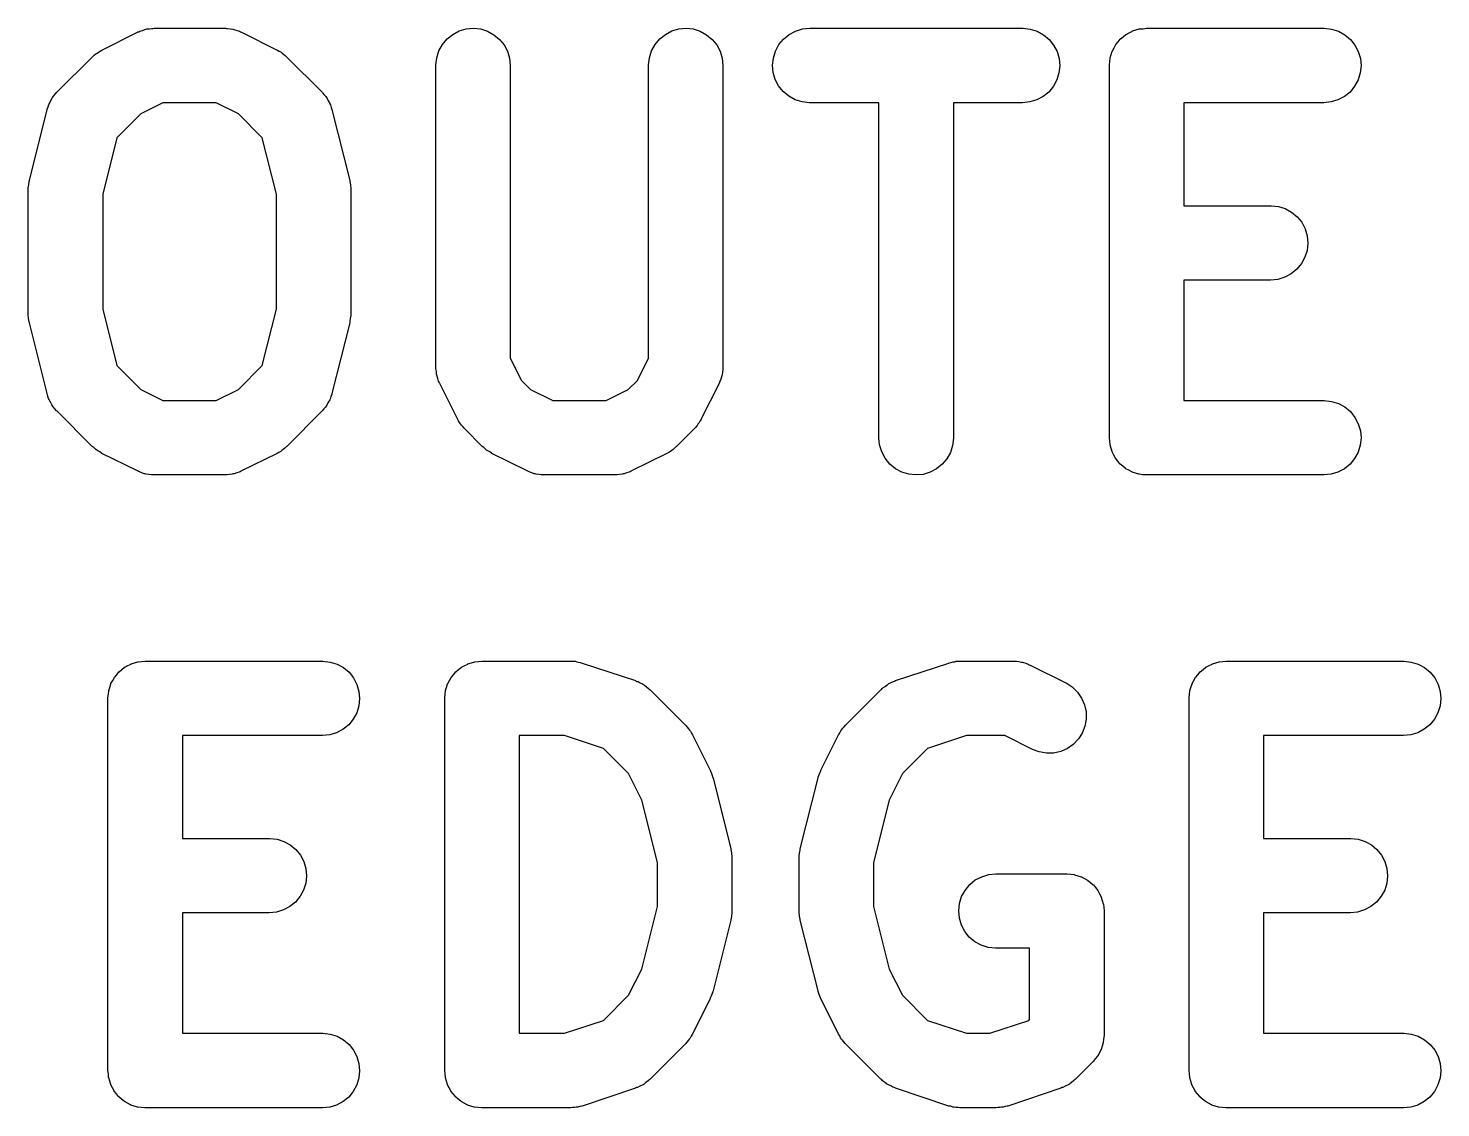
# Model space of a CAD drawing. Extents: x 74 to 212, y -170 to -83.
# Drawn here: x 80.85 to 86.54, y -163.01 to -158.66 of the extents above; entities that cross this region are included whole.
import ezdxf

# ---------------------------------------------------------------- set-up
doc = ezdxf.new("R2010")
doc.units = 0
doc.header["$MEASUREMENT"] = 0
doc.layers.add('BLACK', color=7, linetype='CONTINUOUS')

msp = doc.modelspace()

# ---------------------------------------------------------------- linework, layer by layer
at = {"layer": 'BLACK', "linetype": 'CONTINUOUS'}
for p, q in [((81.1489, -158.747), (81.2917, -158.675)), ((81.2917, -158.675), (81.2936, -158.674)), ((81.2936, -158.674), (81.2977, -158.673)), ((81.2977, -158.673), (81.3016, -158.671)), ((81.3016, -158.671), (81.3115, -158.668)), ((81.3115, -158.668), (81.3211, -158.664)), ((81.3211, -158.664), (81.3254, -158.663)), ((81.3254, -158.663), (81.3297, -158.662)), ((81.3297, -158.662), (81.3399, -158.661)), ((81.3399, -158.661), (81.35, -158.66)), ((81.35, -158.66), (81.3544, -158.66)), ((81.3544, -158.66), (81.3588, -158.659)), ((81.3588, -158.659), (81.6445, -158.659)), ((81.6445, -158.659), (81.6466, -158.659)), ((81.6466, -158.659), (81.651, -158.66)), ((81.651, -158.66), (81.6554, -158.66)), ((81.6554, -158.66), (81.6655, -158.661)), ((81.6655, -158.661), (81.6757, -158.663)), ((81.6757, -158.663), (81.6799, -158.664)), ((81.6799, -158.664), (81.6843, -158.665)), ((81.6843, -158.665), (81.6938, -158.668)), ((81.6938, -158.668), (81.7036, -158.671)), ((81.7036, -158.671), (81.7075, -158.674)), ((81.7075, -158.674), (81.7116, -158.675)), ((81.7116, -158.675), (81.8545, -158.747)), ((82.5207, -158.725), (82.5396, -158.702)), ((82.5396, -158.702), (82.5624, -158.684)), ((82.5624, -158.684), (82.5883, -158.67)), ((82.5883, -158.67), (82.6164, -158.662)), ((82.6164, -158.662), (82.6456, -158.659)), ((82.6456, -158.659), (82.6747, -158.662)), ((82.6747, -158.662), (82.7026, -158.671)), ((82.7026, -158.671), (82.7284, -158.685)), ((82.7284, -158.685), (82.751, -158.704)), ((82.751, -158.704), (82.7695, -158.726)), ((83.3779, -158.725), (83.3967, -158.702)), ((83.3967, -158.702), (83.4195, -158.684)), ((83.4195, -158.684), (83.4455, -158.67)), ((83.4455, -158.67), (83.4736, -158.662)), ((83.4736, -158.662), (83.5027, -158.659)), ((83.5027, -158.659), (83.5318, -158.662)), ((83.5318, -158.662), (83.5598, -158.671)), ((83.5598, -158.671), (83.5855, -158.685)), ((83.5855, -158.685), (83.6081, -158.704)), ((83.6081, -158.704), (83.6266, -158.726)), ((83.8773, -158.725), (83.896, -158.703)), ((83.896, -158.703), (83.9186, -158.684)), ((83.9186, -158.684), (83.9445, -158.671)), ((83.9445, -158.671), (83.9725, -158.662)), ((83.9725, -158.662), (84.0017, -158.659)), ((84.0017, -158.659), (84.8588, -158.659)), ((84.8588, -158.659), (84.8609, -158.659)), ((84.8609, -158.659), (84.89, -158.663)), ((84.89, -158.663), (84.9179, -158.671)), ((84.9179, -158.671), (84.9435, -158.685)), ((84.9435, -158.685), (84.966, -158.704)), ((84.966, -158.704), (84.9843, -158.727)), ((85.235, -158.725), (85.2441, -158.714)), ((85.2441, -158.714), (85.2531, -158.703)), ((85.2531, -158.703), (85.2535, -158.702)), ((85.2535, -158.702), (85.2539, -158.702)), ((85.2539, -158.702), (85.2649, -158.693)), ((85.2649, -158.693), (85.2758, -158.684)), ((85.2758, -158.684), (85.2763, -158.684)), ((85.2763, -158.684), (85.2767, -158.684)), ((85.2767, -158.684), (85.2892, -158.677)), ((85.2892, -158.677), (85.3016, -158.671)), ((85.3016, -158.671), (85.3021, -158.67)), ((85.3021, -158.67), (85.3026, -158.67)), ((85.3026, -158.67), (85.3162, -158.666)), ((85.3162, -158.666), (85.3297, -158.662)), ((85.3297, -158.662), (85.3302, -158.662)), ((85.3302, -158.662), (85.3307, -158.662)), ((85.3307, -158.662), (85.3447, -158.661)), ((85.3447, -158.661), (85.3588, -158.659)), ((85.3588, -158.659), (86.0731, -158.659)), ((86.0731, -158.659), (86.0752, -158.659)), ((86.0752, -158.659), (86.1043, -158.663)), ((86.1043, -158.663), (86.1322, -158.671)), ((86.1322, -158.671), (86.1578, -158.685)), ((86.1578, -158.685), (86.1803, -158.704)), ((86.1803, -158.704), (86.1986, -158.727)), ((81.1114, -158.773), (81.118, -158.768)), ((81.118, -158.768), (81.1241, -158.762)), ((81.1241, -158.762), (81.1294, -158.759)), ((81.1294, -158.759), (81.1342, -158.755)), ((81.1342, -158.755), (81.1417, -158.751)), ((81.1417, -158.751), (81.1489, -158.747)), ((81.8545, -158.747), (81.8563, -158.747)), ((81.8563, -158.747), (81.8634, -158.752)), ((81.8634, -158.752), (81.8708, -158.756)), ((81.8708, -158.756), (81.8756, -158.76)), ((81.8756, -158.76), (81.8809, -158.763)), ((81.8809, -158.763), (81.8869, -158.769)), ((81.8869, -158.769), (81.8934, -158.775)), ((82.4978, -158.778), (82.5066, -158.75)), ((82.5066, -158.75), (82.5207, -158.725)), ((82.7695, -158.726), (82.7832, -158.752)), ((82.7832, -158.752), (82.7917, -158.78)), ((83.3549, -158.778), (83.3638, -158.75)), ((83.3638, -158.75), (83.3779, -158.725)), ((83.6266, -158.726), (83.6403, -158.752)), ((83.6403, -158.752), (83.6488, -158.78)), ((83.8547, -158.779), (83.8634, -158.751)), ((83.8634, -158.751), (83.8773, -158.725)), ((84.9843, -158.727), (84.9979, -158.753)), ((84.9979, -158.753), (85.0061, -158.781)), ((85.2121, -158.778), (85.2164, -158.765)), ((85.2164, -158.765), (85.2205, -158.751)), ((85.2205, -158.751), (85.2208, -158.751)), ((85.2208, -158.751), (85.2209, -158.75)), ((85.2209, -158.75), (85.2277, -158.738)), ((85.2277, -158.738), (85.2344, -158.725)), ((85.2344, -158.725), (85.2348, -158.725)), ((85.2348, -158.725), (85.235, -158.725)), ((86.1986, -158.727), (86.2122, -158.753)), ((86.2122, -158.753), (86.2204, -158.781)), ((80.967, -158.917), (81.1099, -158.775)), ((81.1099, -158.775), (81.1114, -158.773)), ((81.8934, -158.775), (82.0363, -158.917)), ((82.4945, -158.807), (82.4978, -158.778)), ((82.4945, -158.809), (82.4945, -158.807)), ((82.4945, -160.024), (82.4945, -158.809)), ((82.7917, -158.78), (82.7945, -158.809)), ((82.7945, -158.809), (82.7945, -159.988)), ((83.3517, -158.807), (83.3549, -158.778)), ((83.3517, -158.809), (83.3517, -158.807)), ((83.3517, -159.988), (83.3517, -158.809)), ((83.6488, -158.78), (83.6517, -158.809)), ((83.6517, -158.809), (83.6517, -160.024)), ((83.8517, -158.808), (83.8547, -158.779)), ((83.8543, -158.837), (83.8517, -158.808)), ((85.0088, -158.81), (85.0057, -158.839)), ((85.0061, -158.781), (85.0088, -158.81)), ((85.2088, -158.807), (85.2104, -158.793)), ((85.2088, -158.808), (85.2088, -158.807)), ((85.2088, -158.809), (85.2088, -158.808)), ((85.2088, -158.808), (85.2088, -158.808)), ((85.2088, -158.808), (85.2088, -158.808)), ((85.2088, -160.309), (85.2088, -158.809)), ((85.2104, -158.793), (85.2119, -158.779)), ((85.2119, -158.779), (85.212, -158.779)), ((85.212, -158.779), (85.2121, -158.778)), ((86.2231, -158.81), (86.22, -158.839)), ((86.2204, -158.781), (86.2231, -158.81)), ((83.8626, -158.865), (83.8543, -158.837)), ((83.8761, -158.891), (83.8626, -158.865)), ((84.9971, -158.867), (84.9832, -158.893)), ((85.0057, -158.839), (84.9971, -158.867)), ((86.2114, -158.867), (86.1974, -158.893)), ((86.22, -158.839), (86.2114, -158.867)), ((80.9436, -158.949), (80.9484, -158.94)), ((80.9484, -158.94), (80.9513, -158.937)), ((80.9513, -158.937), (80.9537, -158.933)), ((80.9537, -158.933), (80.9606, -158.925)), ((80.9606, -158.925), (80.967, -158.917)), ((82.0363, -158.917), (82.0378, -158.919)), ((82.0378, -158.919), (82.0441, -158.927)), ((82.0441, -158.927), (82.0509, -158.934)), ((82.0509, -158.934), (82.0532, -158.938)), ((82.0532, -158.938), (82.056, -158.942)), ((82.056, -158.942), (82.0607, -158.951)), ((83.8945, -158.914), (83.8761, -158.891)), ((83.9169, -158.933), (83.8945, -158.914)), ((83.9426, -158.947), (83.9169, -158.933)), ((84.9418, -158.934), (84.916, -158.948)), ((84.9645, -158.916), (84.9418, -158.934)), ((84.9832, -158.893), (84.9645, -158.916)), ((86.1561, -158.934), (86.1302, -158.948)), ((86.1788, -158.916), (86.1561, -158.934)), ((86.1974, -158.893), (86.1788, -158.916)), ((80.8561, -159.273), (80.9276, -158.987)), ((80.9276, -158.987), (80.9281, -158.985)), ((80.9281, -158.985), (80.9316, -158.976)), ((80.9316, -158.976), (80.9346, -158.966)), ((80.9346, -158.966), (80.9367, -158.962)), ((80.9367, -158.962), (80.9383, -158.958)), ((80.9383, -158.958), (80.9436, -158.949)), ((81.3942, -158.959), (81.3048, -159.004)), ((81.6091, -158.959), (81.3942, -158.959)), ((81.6985, -159.004), (81.6091, -158.959)), ((82.0607, -158.951), (82.0659, -158.96)), ((82.0659, -158.96), (82.0674, -158.964)), ((82.0674, -158.964), (82.0695, -158.968)), ((82.0695, -158.968), (82.0723, -158.978)), ((82.0723, -158.978), (82.0758, -158.987)), ((82.0758, -158.987), (82.1472, -159.273)), ((83.9705, -158.956), (83.9426, -158.947)), ((83.9996, -158.959), (83.9705, -158.956)), ((84.0017, -158.959), (83.9996, -158.959)), ((84.2802, -158.959), (84.0017, -158.959)), ((84.2802, -160.309), (84.2802, -158.959)), ((84.8588, -158.959), (84.5802, -158.959)), ((84.5802, -158.959), (84.5802, -160.309)), ((84.8879, -158.956), (84.8588, -158.959)), ((84.916, -158.948), (84.8879, -158.956)), ((86.0731, -158.959), (85.5088, -158.959)), ((85.5088, -158.959), (85.5088, -159.374)), ((86.1022, -158.956), (86.0731, -158.959)), ((86.1302, -158.948), (86.1022, -158.956)), ((81.3048, -159.004), (81.2085, -159.1)), ((81.7948, -159.1), (81.6985, -159.004)), ((81.2085, -159.1), (81.1517, -159.328)), ((81.8517, -159.328), (81.7948, -159.1)), ((80.8536, -159.29), (80.8549, -159.278)), ((80.8549, -159.278), (80.8557, -159.276)), ((80.8557, -159.276), (80.8561, -159.273)), ((82.1472, -159.273), (82.1477, -159.275)), ((82.1477, -159.275), (82.148, -159.278)), ((82.148, -159.278), (82.1488, -159.28)), ((82.1488, -159.28), (82.15, -159.292)), ((80.8517, -159.307), (80.852, -159.305)), ((80.8517, -159.309), (80.8517, -159.307)), ((80.8517, -159.809), (80.8517, -159.309)), ((80.8518, -159.302), (80.8536, -159.29)), ((80.852, -159.305), (80.8518, -159.302)), ((81.1517, -159.328), (81.1517, -159.791)), ((81.8517, -159.791), (81.8517, -159.328)), ((82.15, -159.292), (82.1516, -159.304)), ((82.1516, -159.304), (82.1514, -159.307)), ((82.1514, -159.307), (82.1517, -159.309)), ((82.1517, -159.309), (82.1517, -159.809)), ((85.5088, -159.374), (85.8588, -159.374)), ((85.8588, -159.374), (85.8609, -159.374)), ((85.8609, -159.374), (85.89, -159.377)), ((85.89, -159.377), (85.9179, -159.386)), ((85.9179, -159.386), (85.9435, -159.4)), ((85.9435, -159.4), (85.966, -159.419)), ((85.966, -159.419), (85.9843, -159.441)), ((85.9843, -159.441), (85.9979, -159.467)), ((85.9979, -159.467), (86.0061, -159.495)), ((86.0061, -159.495), (86.0088, -159.525)), ((86.0057, -159.554), (85.9971, -159.582)), ((86.0088, -159.525), (86.0057, -159.554)), ((85.9832, -159.607), (85.9645, -159.63)), ((85.9971, -159.582), (85.9832, -159.607)), ((85.8588, -159.674), (85.5088, -159.674)), ((85.5088, -159.674), (85.5088, -160.159)), ((85.8879, -159.671), (85.8588, -159.674)), ((85.916, -159.662), (85.8879, -159.671)), ((85.9418, -159.648), (85.916, -159.662)), ((85.9645, -159.63), (85.9418, -159.648)), ((81.1517, -159.791), (81.2085, -160.018)), ((81.7948, -160.018), (81.8517, -159.791)), ((80.8519, -159.812), (80.8517, -159.809)), ((80.8518, -159.815), (80.8519, -159.812)), ((80.8533, -159.826), (80.8518, -159.815)), ((80.8545, -159.838), (80.8533, -159.826)), ((80.8553, -159.841), (80.8545, -159.838)), ((80.8556, -159.844), (80.8553, -159.841)), ((80.8561, -159.846), (80.8556, -159.844)), ((80.9276, -160.131), (80.8561, -159.846)), ((82.1472, -159.846), (82.0758, -160.131)), ((82.1476, -159.843), (82.1472, -159.846)), ((82.1484, -159.84), (82.1476, -159.843)), ((82.1497, -159.829), (82.1484, -159.84)), ((82.1515, -159.817), (82.1497, -159.829)), ((82.1516, -159.811), (82.1513, -159.814)), ((82.1513, -159.814), (82.1515, -159.817)), ((82.1517, -159.809), (82.1516, -159.811)), ((81.2085, -160.018), (81.3048, -160.115)), ((81.6985, -160.115), (81.7948, -160.018)), ((82.4949, -160.028), (82.4945, -160.024)), ((82.7945, -159.988), (82.8392, -160.078)), ((83.307, -160.078), (83.3517, -159.988)), ((83.6517, -160.024), (83.6516, -160.026)), ((82.4948, -160.032), (82.4949, -160.028)), ((82.4964, -160.042), (82.4948, -160.032)), ((82.4974, -160.053), (82.4964, -160.042)), ((82.4986, -160.057), (82.4974, -160.053)), ((82.4993, -160.061), (82.4986, -160.057)), ((82.5029, -160.071), (82.4993, -160.061)), ((82.5058, -160.081), (82.5029, -160.071)), ((82.5079, -160.085), (82.5058, -160.081)), ((82.8392, -160.078), (82.8762, -160.115)), ((83.2699, -160.115), (83.307, -160.078)), ((83.6426, -160.073), (83.6395, -160.083)), ((83.6463, -160.063), (83.6426, -160.073)), ((83.647, -160.059), (83.6463, -160.063)), ((83.6484, -160.055), (83.647, -160.059)), ((83.6495, -160.045), (83.6484, -160.055)), ((83.6513, -160.034), (83.6495, -160.045)), ((83.6516, -160.026), (83.6512, -160.03)), ((83.6512, -160.03), (83.6513, -160.034)), ((80.931, -160.141), (80.9276, -160.131)), ((81.3048, -160.115), (81.3942, -160.159)), ((81.6091, -160.159), (81.6985, -160.115)), ((82.0752, -160.133), (82.0717, -160.143)), ((82.0758, -160.131), (82.0752, -160.133)), ((82.5094, -160.089), (82.5079, -160.085)), ((82.5104, -160.091), (82.5094, -160.089)), ((82.5818, -160.233), (82.5104, -160.091)), ((82.8762, -160.115), (82.9656, -160.159)), ((83.1805, -160.159), (83.2699, -160.115)), ((83.6358, -160.091), (83.5644, -160.233)), ((83.6374, -160.086), (83.6358, -160.091)), ((83.6395, -160.083), (83.6374, -160.086)), ((80.9338, -160.151), (80.931, -160.141)), ((80.9359, -160.155), (80.9338, -160.151)), ((80.9374, -160.159), (80.9359, -160.155)), ((80.9426, -160.168), (80.9374, -160.159)), ((80.9473, -160.177), (80.9426, -160.168)), ((80.9501, -160.18), (80.9473, -160.177)), ((80.9524, -160.184), (80.9501, -160.18)), ((80.9592, -160.192), (80.9524, -160.184)), ((80.9656, -160.2), (80.9592, -160.192)), ((81.3942, -160.159), (81.6091, -160.159)), ((82.0427, -160.193), (82.0363, -160.201)), ((82.0497, -160.186), (82.0427, -160.193)), ((82.052, -160.182), (82.0497, -160.186)), ((82.0549, -160.178), (82.052, -160.182)), ((82.0597, -160.169), (82.0549, -160.178)), ((82.065, -160.161), (82.0597, -160.169)), ((82.0666, -160.157), (82.065, -160.161)), ((82.0687, -160.153), (82.0666, -160.157)), ((82.0717, -160.143), (82.0687, -160.153)), ((82.9656, -160.159), (83.1805, -160.159)), ((85.5088, -160.159), (86.0731, -160.159)), ((86.0731, -160.159), (86.0752, -160.159)), ((86.0752, -160.159), (86.1043, -160.163)), ((86.1043, -160.163), (86.1322, -160.171)), ((86.1322, -160.171), (86.1578, -160.185)), ((86.1578, -160.185), (86.1803, -160.204)), ((80.967, -160.201), (80.9656, -160.2)), ((81.1099, -160.344), (80.967, -160.201)), ((82.0363, -160.201), (81.8934, -160.344)), ((82.5863, -160.241), (82.5818, -160.233)), ((82.5901, -160.248), (82.5863, -160.241)), ((82.594, -160.253), (82.5901, -160.248)), ((83.5549, -160.25), (83.5509, -160.255)), ((83.5589, -160.242), (83.5549, -160.25)), ((83.5634, -160.235), (83.5589, -160.242)), ((83.5644, -160.233), (83.5634, -160.235)), ((86.1803, -160.204), (86.1986, -160.227)), ((86.1986, -160.227), (86.2122, -160.253)), ((82.5974, -160.258), (82.594, -160.253)), ((82.6032, -160.264), (82.5974, -160.258)), ((82.6084, -160.271), (82.6032, -160.264)), ((82.6099, -160.272), (82.6084, -160.271)), ((82.6813, -160.344), (82.6099, -160.272)), ((83.5363, -160.272), (83.4649, -160.344)), ((83.5416, -160.266), (83.5363, -160.272)), ((83.5475, -160.26), (83.5416, -160.266)), ((83.5509, -160.255), (83.5475, -160.26)), ((84.2831, -160.338), (84.2802, -160.309)), ((84.5802, -160.309), (84.5802, -160.311)), ((85.2102, -160.323), (85.2088, -160.309)), ((86.2122, -160.253), (86.2204, -160.281)), ((86.2204, -160.281), (86.2231, -160.31)), ((81.1164, -160.349), (81.1099, -160.344)), ((81.1224, -160.355), (81.1164, -160.349)), ((81.1277, -160.359), (81.1224, -160.355)), ((81.1325, -160.362), (81.1277, -160.359)), ((81.1399, -160.366), (81.1325, -160.362)), ((81.147, -160.371), (81.1399, -160.366)), ((81.8691, -160.364), (81.8616, -160.368)), ((81.874, -160.36), (81.8691, -160.364)), ((81.8792, -160.356), (81.874, -160.36)), ((81.8854, -160.351), (81.8792, -160.356)), ((81.8919, -160.345), (81.8854, -160.351)), ((81.8934, -160.344), (81.8919, -160.345)), ((82.6878, -160.349), (82.6813, -160.344)), ((82.6939, -160.355), (82.6878, -160.349)), ((82.6991, -160.359), (82.6939, -160.355)), ((82.7039, -160.362), (82.6991, -160.359)), ((82.7114, -160.366), (82.7039, -160.362)), ((82.7184, -160.371), (82.7114, -160.366)), ((83.4405, -160.364), (83.433, -160.368)), ((83.4454, -160.36), (83.4405, -160.364)), ((83.4507, -160.356), (83.4454, -160.36)), ((83.4568, -160.351), (83.4507, -160.356)), ((83.4634, -160.345), (83.4568, -160.351)), ((83.4649, -160.344), (83.4634, -160.345)), ((84.2915, -160.366), (84.2831, -160.338)), ((84.3053, -160.392), (84.2915, -160.366)), ((84.577, -160.34), (84.5681, -160.368)), ((84.5802, -160.311), (84.577, -160.34)), ((85.2115, -160.337), (85.2102, -160.323)), ((85.2116, -160.338), (85.2115, -160.337)), ((85.2117, -160.338), (85.2116, -160.338)), ((85.2157, -160.352), (85.2117, -160.338)), ((85.2197, -160.365), (85.2157, -160.352)), ((85.22, -160.366), (85.2197, -160.365)), ((85.2201, -160.366), (85.22, -160.366)), ((85.2267, -160.379), (85.2201, -160.366)), ((86.22, -160.339), (86.2114, -160.367)), ((86.2231, -160.31), (86.22, -160.339)), ((81.1489, -160.372), (81.147, -160.371)), ((81.2917, -160.443), (81.1489, -160.372)), ((81.8545, -160.372), (81.7116, -160.443)), ((81.8616, -160.368), (81.8545, -160.372)), ((82.7203, -160.372), (82.7184, -160.371)), ((82.8631, -160.443), (82.7203, -160.372)), ((83.4259, -160.372), (83.283, -160.443)), ((83.433, -160.368), (83.4259, -160.372)), ((84.3238, -160.415), (84.3053, -160.392)), ((84.3464, -160.434), (84.3238, -160.415)), ((84.5352, -160.416), (84.5124, -160.435)), ((84.554, -160.394), (84.5352, -160.416)), ((84.5681, -160.368), (84.554, -160.394)), ((85.2333, -160.391), (85.2267, -160.379)), ((85.2336, -160.392), (85.2333, -160.391)), ((85.2339, -160.392), (85.2336, -160.392)), ((85.2428, -160.403), (85.2339, -160.392)), ((85.2516, -160.414), (85.2428, -160.403)), ((85.252, -160.415), (85.2516, -160.414)), ((85.2524, -160.415), (85.252, -160.415)), ((85.2632, -160.424), (85.2524, -160.415)), ((86.1788, -160.416), (86.1561, -160.434)), ((86.1974, -160.393), (86.1788, -160.416)), ((86.2114, -160.367), (86.1974, -160.393)), ((81.2958, -160.445), (81.2917, -160.443)), ((81.2997, -160.447), (81.2958, -160.445)), ((81.3095, -160.45), (81.2997, -160.447)), ((81.3191, -160.454), (81.3095, -160.45)), ((81.3234, -160.455), (81.3191, -160.454)), ((81.3276, -160.456), (81.3234, -160.455)), ((81.3378, -160.457), (81.3276, -160.456)), ((81.3479, -160.459), (81.3378, -160.457)), ((81.3523, -160.459), (81.3479, -160.459)), ((81.3567, -160.459), (81.3523, -160.459)), ((81.3588, -160.459), (81.3567, -160.459)), ((81.6445, -160.459), (81.3588, -160.459)), ((81.6489, -160.459), (81.6445, -160.459)), ((81.6533, -160.459), (81.6489, -160.459)), ((81.6634, -160.457), (81.6533, -160.459)), ((81.6737, -160.456), (81.6634, -160.457)), ((81.6779, -160.455), (81.6737, -160.456)), ((81.6822, -160.454), (81.6779, -160.455)), ((81.6919, -160.451), (81.6822, -160.454)), ((81.7017, -160.448), (81.6919, -160.451)), ((81.7056, -160.446), (81.7017, -160.448)), ((81.7097, -160.444), (81.7056, -160.446)), ((81.7116, -160.443), (81.7097, -160.444)), ((82.8673, -160.445), (82.8631, -160.443)), ((82.8711, -160.447), (82.8673, -160.445)), ((82.8809, -160.45), (82.8711, -160.447)), ((82.8905, -160.454), (82.8809, -160.45)), ((82.8948, -160.455), (82.8905, -160.454)), ((82.899, -160.456), (82.8948, -160.455)), ((82.9092, -160.457), (82.899, -160.456)), ((82.9193, -160.459), (82.9092, -160.457)), ((82.9238, -160.459), (82.9193, -160.459)), ((82.9281, -160.459), (82.9238, -160.459)), ((82.9302, -160.459), (82.9281, -160.459)), ((83.2159, -160.459), (82.9302, -160.459)), ((83.2203, -160.459), (83.2159, -160.459)), ((83.2248, -160.459), (83.2203, -160.459)), ((83.2349, -160.457), (83.2248, -160.459)), ((83.2451, -160.456), (83.2349, -160.457)), ((83.2493, -160.455), (83.2451, -160.456)), ((83.2537, -160.454), (83.2493, -160.455)), ((83.2633, -160.451), (83.2537, -160.454)), ((83.2731, -160.448), (83.2633, -160.451)), ((83.277, -160.446), (83.2731, -160.448)), ((83.2811, -160.444), (83.277, -160.446)), ((83.283, -160.443), (83.2811, -160.444)), ((84.3721, -160.448), (84.3464, -160.434)), ((84.4001, -160.456), (84.3721, -160.448)), ((84.4292, -160.459), (84.4001, -160.456)), ((84.4583, -160.457), (84.4292, -160.459)), ((84.4864, -160.448), (84.4583, -160.457)), ((84.5124, -160.435), (84.4864, -160.448)), ((85.2741, -160.433), (85.2632, -160.424)), ((85.2745, -160.433), (85.2741, -160.433)), ((85.2749, -160.434), (85.2745, -160.433)), ((85.2874, -160.44), (85.2749, -160.434)), ((85.2997, -160.447), (85.2874, -160.44)), ((85.3002, -160.447), (85.2997, -160.447)), ((85.3007, -160.448), (85.3002, -160.447)), ((85.3141, -160.452), (85.3007, -160.448)), ((85.3276, -160.456), (85.3141, -160.452)), ((85.3281, -160.456), (85.3276, -160.456)), ((85.3286, -160.456), (85.3281, -160.456)), ((85.3427, -160.458), (85.3286, -160.456)), ((85.3567, -160.459), (85.3427, -160.458)), ((85.3577, -160.459), (85.3567, -160.459)), ((85.3578, -160.459), (85.3577, -160.459)), ((85.3588, -160.459), (85.3578, -160.459)), ((85.3578, -160.459), (85.3578, -160.459)), ((86.0731, -160.459), (85.3588, -160.459)), ((86.1022, -160.456), (86.0731, -160.459)), ((86.1302, -160.448), (86.1022, -160.456)), ((86.1561, -160.434), (86.1302, -160.448)), ((81.2659, -161.221), (81.2664, -161.22)), ((81.2664, -161.22), (81.2669, -161.22)), ((81.2669, -161.22), (81.2805, -161.216)), ((81.2805, -161.216), (81.294, -161.212)), ((81.294, -161.212), (81.2945, -161.212)), ((81.2945, -161.212), (81.295, -161.212)), ((81.295, -161.212), (81.309, -161.211)), ((81.309, -161.211), (81.3231, -161.209)), ((81.3231, -161.209), (82.0374, -161.209)), ((82.0374, -161.209), (82.0395, -161.209)), ((82.0395, -161.209), (82.0686, -161.213)), ((82.0686, -161.213), (82.0965, -161.221)), ((82.6231, -161.221), (82.6236, -161.22)), ((82.6236, -161.22), (82.624, -161.22)), ((82.624, -161.22), (82.6376, -161.216)), ((82.6376, -161.216), (82.6511, -161.212)), ((82.6511, -161.212), (82.6516, -161.212)), ((82.6516, -161.212), (82.6521, -161.212)), ((82.6521, -161.212), (82.6662, -161.211)), ((82.6662, -161.211), (82.6802, -161.209)), ((82.6802, -161.209), (83.0374, -161.209)), ((83.0374, -161.209), (83.0395, -161.209)), ((83.0395, -161.209), (83.0478, -161.21)), ((83.0478, -161.21), (83.0563, -161.21)), ((83.0563, -161.21), (83.0623, -161.212)), ((83.0623, -161.212), (83.0686, -161.213)), ((83.0686, -161.213), (83.0766, -161.215)), ((83.0766, -161.215), (83.0848, -161.217)), ((83.0848, -161.217), (83.2991, -161.288)), ((84.3471, -161.288), (84.5614, -161.217)), ((84.5614, -161.217), (84.5634, -161.216)), ((84.5634, -161.216), (84.5716, -161.215)), ((84.5716, -161.215), (84.5797, -161.212)), ((84.5797, -161.212), (84.5859, -161.212)), ((84.5859, -161.212), (84.592, -161.21)), ((84.592, -161.21), (84.6004, -161.21)), ((84.6004, -161.21), (84.6088, -161.209)), ((84.6088, -161.209), (84.8231, -161.209)), ((84.8231, -161.209), (84.8252, -161.209)), ((84.8252, -161.209), (84.8296, -161.21)), ((84.8296, -161.21), (84.834, -161.21)), ((84.834, -161.21), (84.8441, -161.211)), ((84.8441, -161.211), (84.8543, -161.213)), ((84.8543, -161.213), (84.8585, -161.214)), ((84.8585, -161.214), (84.8628, -161.215)), ((84.8628, -161.215), (84.8724, -161.218)), ((84.8724, -161.218), (84.8822, -161.221)), ((85.6231, -161.221), (85.6236, -161.22)), ((85.6236, -161.22), (85.624, -161.22)), ((85.624, -161.22), (85.6376, -161.216)), ((85.6376, -161.216), (85.6511, -161.212)), ((85.6511, -161.212), (85.6516, -161.212)), ((85.6516, -161.212), (85.6521, -161.212)), ((85.6521, -161.212), (85.6662, -161.211)), ((85.6662, -161.211), (85.6802, -161.209)), ((85.6802, -161.209), (86.3945, -161.209)), ((86.3945, -161.209), (86.3966, -161.209)), ((86.3966, -161.209), (86.4257, -161.213)), ((86.4257, -161.213), (86.4536, -161.221)), ((81.192, -161.288), (81.1987, -161.275)), ((81.1987, -161.275), (81.1991, -161.275)), ((81.1991, -161.275), (81.1993, -161.275)), ((81.1993, -161.275), (81.2084, -161.264)), ((81.2084, -161.264), (81.2174, -161.253)), ((81.2174, -161.253), (81.2178, -161.252)), ((81.2178, -161.252), (81.2181, -161.252)), ((81.2181, -161.252), (81.2291, -161.243)), ((81.2291, -161.243), (81.2401, -161.234)), ((81.2401, -161.234), (81.2405, -161.234)), ((81.2405, -161.234), (81.241, -161.234)), ((81.241, -161.234), (81.2535, -161.227)), ((81.2535, -161.227), (81.2659, -161.221)), ((82.0965, -161.221), (82.1221, -161.235)), ((82.1221, -161.235), (82.1445, -161.254)), ((82.1445, -161.254), (82.1629, -161.277)), ((82.1629, -161.277), (82.1765, -161.303)), ((82.5492, -161.288), (82.5559, -161.275)), ((82.5559, -161.275), (82.5562, -161.275)), ((82.5562, -161.275), (82.5565, -161.275)), ((82.5565, -161.275), (82.5655, -161.264)), ((82.5655, -161.264), (82.5745, -161.253)), ((82.5745, -161.253), (82.5749, -161.252)), ((82.5749, -161.252), (82.5753, -161.252)), ((82.5753, -161.252), (82.5863, -161.243)), ((82.5863, -161.243), (82.5972, -161.234)), ((82.5972, -161.234), (82.5977, -161.234)), ((82.5977, -161.234), (82.5981, -161.234)), ((82.5981, -161.234), (82.6106, -161.227)), ((82.6106, -161.227), (82.6231, -161.221)), ((84.8822, -161.221), (84.886, -161.224)), ((84.886, -161.224), (84.8902, -161.225)), ((84.8902, -161.225), (85.033, -161.297)), ((85.5492, -161.288), (85.5559, -161.275)), ((85.5559, -161.275), (85.5562, -161.275)), ((85.5562, -161.275), (85.5565, -161.275)), ((85.5565, -161.275), (85.5655, -161.264)), ((85.5655, -161.264), (85.5745, -161.253)), ((85.5745, -161.253), (85.5749, -161.252)), ((85.5749, -161.252), (85.5753, -161.252)), ((85.5753, -161.252), (85.5863, -161.243)), ((85.5863, -161.243), (85.5972, -161.234)), ((85.5972, -161.234), (85.5977, -161.234)), ((85.5977, -161.234), (85.5981, -161.234)), ((85.5981, -161.234), (85.6106, -161.227)), ((85.6106, -161.227), (85.6231, -161.221)), ((86.4536, -161.221), (86.4793, -161.235)), ((86.4793, -161.235), (86.5017, -161.254)), ((86.5017, -161.254), (86.52, -161.277)), ((86.52, -161.277), (86.5336, -161.303)), ((81.1747, -161.343), (81.1762, -161.329)), ((81.1762, -161.329), (81.1763, -161.329)), ((81.1763, -161.329), (81.1764, -161.328)), ((81.1764, -161.328), (81.1806, -161.315)), ((81.1806, -161.315), (81.1848, -161.301)), ((81.1848, -161.301), (81.1851, -161.301)), ((81.1851, -161.301), (81.1852, -161.3)), ((81.1852, -161.3), (81.192, -161.288)), ((82.1765, -161.303), (82.1847, -161.331)), ((82.1847, -161.331), (82.1874, -161.36)), ((82.5318, -161.343), (82.5333, -161.329)), ((82.5333, -161.329), (82.5334, -161.329)), ((82.5334, -161.329), (82.5335, -161.328)), ((82.5335, -161.328), (82.5378, -161.315)), ((82.5378, -161.315), (82.542, -161.301)), ((82.542, -161.301), (82.5422, -161.301)), ((82.5422, -161.301), (82.5424, -161.3)), ((82.5424, -161.3), (82.5492, -161.288)), ((83.2991, -161.288), (83.3011, -161.289)), ((83.3011, -161.289), (83.3051, -161.291)), ((83.3051, -161.291), (83.3093, -161.292)), ((83.3093, -161.292), (83.3183, -161.297)), ((83.3183, -161.297), (83.3276, -161.301)), ((83.3276, -161.301), (83.3312, -161.304)), ((83.3312, -161.304), (83.3351, -161.306)), ((83.3351, -161.306), (83.343, -161.313)), ((83.343, -161.313), (83.3513, -161.319)), ((83.3513, -161.319), (83.3543, -161.322)), ((83.3543, -161.322), (83.3577, -161.325)), ((83.3577, -161.325), (83.5006, -161.467)), ((84.1456, -161.467), (84.2884, -161.325)), ((84.2884, -161.325), (84.2899, -161.323)), ((84.2899, -161.323), (84.2934, -161.32)), ((84.2934, -161.32), (84.2964, -161.317)), ((84.2964, -161.317), (84.3048, -161.311)), ((84.3048, -161.311), (84.3128, -161.305)), ((84.3128, -161.305), (84.3167, -161.303)), ((84.3167, -161.303), (84.3203, -161.3)), ((84.3203, -161.3), (84.3297, -161.296)), ((84.3297, -161.296), (84.3388, -161.291)), ((84.3388, -161.291), (84.343, -161.29)), ((84.343, -161.29), (84.3471, -161.288)), ((85.033, -161.297), (85.0349, -161.297)), ((85.0349, -161.297), (85.0595, -161.313)), ((85.0595, -161.313), (85.0805, -161.334)), ((85.5318, -161.343), (85.5333, -161.329)), ((85.5333, -161.329), (85.5334, -161.329)), ((85.5334, -161.329), (85.5335, -161.328)), ((85.5335, -161.328), (85.5378, -161.315)), ((85.5378, -161.315), (85.542, -161.301)), ((85.542, -161.301), (85.5422, -161.301)), ((85.5422, -161.301), (85.5424, -161.3)), ((85.5424, -161.3), (85.5492, -161.288)), ((86.5336, -161.303), (86.5419, -161.331)), ((86.5419, -161.331), (86.5445, -161.36)), ((81.1731, -161.357), (81.1747, -161.343)), ((81.1731, -161.358), (81.1731, -161.357)), ((81.1731, -161.359), (81.1731, -161.358)), ((81.1731, -161.358), (81.1731, -161.358)), ((81.1731, -161.358), (81.1731, -161.358)), ((81.1731, -162.859), (81.1731, -161.359)), ((82.1843, -161.389), (82.1757, -161.417)), ((82.1874, -161.36), (82.1843, -161.389)), ((82.5302, -161.357), (82.5318, -161.343)), ((82.5302, -161.358), (82.5302, -161.357)), ((82.5302, -161.359), (82.5302, -161.358)), ((82.5302, -161.358), (82.5302, -161.358)), ((82.5302, -161.358), (82.5302, -161.358)), ((82.5302, -162.859), (82.5302, -161.359)), ((85.0805, -161.334), (85.0971, -161.358)), ((85.0971, -161.358), (85.1087, -161.385)), ((85.1087, -161.385), (85.1149, -161.413)), ((85.5302, -161.357), (85.5318, -161.343)), ((85.5302, -161.358), (85.5302, -161.357)), ((85.5302, -161.359), (85.5302, -161.358)), ((85.5302, -161.358), (85.5302, -161.358)), ((85.5302, -161.358), (85.5302, -161.358)), ((85.5302, -162.859), (85.5302, -161.359)), ((86.5415, -161.389), (86.5328, -161.417)), ((86.5445, -161.36), (86.5415, -161.389)), ((82.1617, -161.443), (82.1431, -161.466)), ((82.1757, -161.417), (82.1617, -161.443)), ((85.1155, -161.443), (85.1103, -161.471)), ((85.1149, -161.413), (85.1155, -161.443)), ((86.5189, -161.443), (86.5002, -161.466)), ((86.5328, -161.417), (86.5189, -161.443)), ((82.0945, -161.498), (82.0665, -161.506)), ((82.1204, -161.484), (82.0945, -161.498)), ((82.1431, -161.466), (82.1204, -161.484)), ((83.5006, -161.467), (83.5021, -161.469)), ((83.5021, -161.469), (83.5073, -161.476)), ((83.5073, -161.476), (83.5131, -161.482)), ((83.5131, -161.482), (83.5164, -161.487)), ((83.5164, -161.487), (83.5203, -161.492)), ((83.5203, -161.492), (83.5242, -161.499)), ((83.5242, -161.499), (83.5287, -161.506)), ((84.1184, -161.505), (84.123, -161.498)), ((84.123, -161.498), (84.127, -161.49)), ((84.127, -161.49), (84.131, -161.485)), ((84.131, -161.485), (84.1344, -161.48)), ((84.1344, -161.48), (84.1402, -161.474)), ((84.1402, -161.474), (84.1456, -161.467)), ((85.0996, -161.499), (85.0839, -161.523)), ((85.1103, -161.471), (85.0996, -161.499)), ((86.4517, -161.498), (86.4237, -161.506)), ((86.4775, -161.484), (86.4517, -161.498)), ((86.5002, -161.466), (86.4775, -161.484)), ((82.0374, -161.509), (81.4731, -161.509)), ((81.4731, -161.509), (81.4731, -161.924)), ((82.0665, -161.506), (82.0374, -161.509)), ((82.8302, -161.509), (82.8302, -162.709)), ((83.013, -161.509), (82.8302, -161.509)), ((83.1706, -161.562), (83.013, -161.509)), ((83.5287, -161.506), (83.6001, -161.649)), ((84.0461, -161.649), (84.1175, -161.506)), ((84.1175, -161.506), (84.1184, -161.505)), ((84.6331, -161.509), (84.4755, -161.562)), ((84.7877, -161.509), (84.6331, -161.509)), ((84.8989, -161.565), (84.7877, -161.509)), ((85.0397, -161.561), (85.0129, -161.573)), ((85.0636, -161.545), (85.0397, -161.561)), ((85.0839, -161.523), (85.0636, -161.545)), ((86.3945, -161.509), (85.8302, -161.509)), ((85.8302, -161.509), (85.8302, -161.924)), ((86.4237, -161.506), (86.3945, -161.509)), ((83.2712, -161.662), (83.1706, -161.562)), ((84.4755, -161.562), (84.3749, -161.662)), ((84.9262, -161.575), (84.8989, -161.565)), ((84.955, -161.58), (84.9262, -161.575)), ((84.9843, -161.58), (84.955, -161.58)), ((85.0129, -161.573), (84.9843, -161.58)), ((83.3244, -161.769), (83.2712, -161.662)), ((83.6001, -161.649), (83.601, -161.651)), ((83.601, -161.651), (83.6013, -161.652)), ((83.6013, -161.652), (83.6016, -161.652)), ((83.6016, -161.652), (83.6063, -161.666)), ((83.6063, -161.666), (83.6111, -161.679)), ((84.0356, -161.677), (84.0406, -161.664)), ((84.0406, -161.664), (84.0455, -161.651)), ((84.0455, -161.651), (84.0458, -161.65)), ((84.0458, -161.65), (84.0461, -161.649)), ((84.3749, -161.662), (84.3218, -161.769)), ((83.6111, -161.679), (83.6112, -161.679)), ((83.6112, -161.679), (83.6115, -161.68)), ((83.6115, -161.68), (83.6829, -161.966)), ((83.9633, -161.966), (84.0347, -161.68)), ((84.0347, -161.68), (84.0352, -161.678)), ((84.0352, -161.678), (84.0355, -161.677)), ((84.0355, -161.677), (84.0356, -161.677)), ((83.3874, -162.021), (83.3244, -161.769)), ((84.3218, -161.769), (84.2588, -162.021)), ((81.4731, -161.924), (81.8231, -161.924)), ((81.8231, -161.924), (81.8252, -161.924)), ((81.8252, -161.924), (81.8543, -161.927)), ((81.8543, -161.927), (81.8822, -161.936)), ((81.8822, -161.936), (81.9078, -161.95)), ((81.9078, -161.95), (81.9303, -161.969)), ((85.8302, -161.924), (86.1802, -161.924)), ((86.1802, -161.924), (86.1823, -161.924)), ((86.1823, -161.924), (86.2114, -161.927)), ((86.2114, -161.927), (86.2393, -161.936)), ((86.2393, -161.936), (86.265, -161.95)), ((86.265, -161.95), (86.2874, -161.969)), ((81.9303, -161.969), (81.9486, -161.991)), ((81.9486, -161.991), (81.9622, -162.017)), ((81.9622, -162.017), (81.9704, -162.045)), ((83.6829, -161.966), (83.6834, -161.968)), ((83.6834, -161.968), (83.6837, -161.97)), ((83.6837, -161.97), (83.6845, -161.973)), ((83.6845, -161.973), (83.6857, -161.985)), ((83.6857, -161.985), (83.6873, -161.997)), ((83.6873, -161.997), (83.6871, -161.999)), ((83.6871, -161.999), (83.6874, -162.002)), ((83.6874, -162.002), (83.6874, -162.216)), ((83.9588, -162), (83.9591, -161.997)), ((83.9588, -162.002), (83.9588, -162)), ((83.9588, -162.216), (83.9588, -162.002)), ((83.959, -161.995), (83.9607, -161.983)), ((83.9591, -161.997), (83.959, -161.995)), ((83.9607, -161.983), (83.9621, -161.971)), ((83.9621, -161.971), (83.9629, -161.968)), ((83.9629, -161.968), (83.9633, -161.966)), ((86.2874, -161.969), (86.3057, -161.991)), ((86.3057, -161.991), (86.3193, -162.017)), ((86.3193, -162.017), (86.3276, -162.045)), ((81.9704, -162.045), (81.9731, -162.075)), ((83.3874, -162.198), (83.3874, -162.021)), ((84.2588, -162.021), (84.2588, -162.198)), ((84.6945, -162.078), (84.7225, -162.069)), ((84.7225, -162.069), (84.7517, -162.066)), ((84.7517, -162.066), (85.0374, -162.066)), ((85.0374, -162.066), (85.0384, -162.066)), ((85.0384, -162.066), (85.0384, -162.066)), ((85.0384, -162.066), (85.0385, -162.066)), ((85.0385, -162.066), (85.0395, -162.066)), ((85.0395, -162.066), (85.0535, -162.068)), ((85.0535, -162.068), (85.0675, -162.069)), ((85.0675, -162.069), (85.068, -162.07)), ((85.068, -162.07), (85.0686, -162.07)), ((85.0686, -162.07), (85.082, -162.074)), ((85.082, -162.074), (85.0955, -162.078)), ((86.3276, -162.045), (86.3302, -162.075)), ((81.97, -162.104), (81.9614, -162.132)), ((81.9731, -162.075), (81.97, -162.104)), ((84.6273, -162.133), (84.646, -162.11)), ((84.646, -162.11), (84.6686, -162.091)), ((84.6686, -162.091), (84.6945, -162.078)), ((85.0955, -162.078), (85.096, -162.078)), ((85.096, -162.078), (85.0965, -162.079)), ((85.0965, -162.079), (85.1088, -162.085)), ((85.1088, -162.085), (85.1213, -162.092)), ((85.1213, -162.092), (85.1217, -162.092)), ((85.1217, -162.092), (85.1221, -162.093)), ((85.1221, -162.093), (85.1329, -162.102)), ((85.1329, -162.102), (85.1438, -162.111)), ((85.1438, -162.111), (85.1441, -162.111)), ((85.1441, -162.111), (85.1445, -162.111)), ((85.1445, -162.111), (85.1534, -162.122)), ((85.1534, -162.122), (85.1623, -162.133)), ((86.3272, -162.104), (86.3185, -162.132)), ((86.3302, -162.075), (86.3272, -162.104)), ((81.9288, -162.18), (81.9061, -162.198)), ((81.9474, -162.157), (81.9288, -162.18)), ((81.9614, -162.132), (81.9474, -162.157)), ((84.6017, -162.215), (84.6047, -162.186)), ((84.6047, -162.186), (84.6134, -162.158)), ((84.6134, -162.158), (84.6273, -162.133)), ((85.1623, -162.133), (85.1626, -162.134)), ((85.1626, -162.134), (85.1629, -162.134)), ((85.1629, -162.134), (85.1694, -162.147)), ((85.1694, -162.147), (85.1761, -162.159)), ((85.1761, -162.159), (85.1762, -162.16)), ((85.1762, -162.16), (85.1765, -162.16)), ((85.1765, -162.16), (85.1804, -162.174)), ((85.1804, -162.174), (85.1845, -162.187)), ((85.1845, -162.187), (85.1846, -162.188)), ((86.2859, -162.18), (86.2632, -162.198)), ((86.3046, -162.157), (86.2859, -162.18)), ((86.3185, -162.132), (86.3046, -162.157)), ((81.8231, -162.224), (81.4731, -162.224)), ((81.4731, -162.224), (81.4731, -162.709)), ((81.8522, -162.221), (81.8231, -162.224)), ((81.8802, -162.212), (81.8522, -162.221)), ((81.9061, -162.198), (81.8802, -162.212)), ((83.3244, -162.45), (83.3874, -162.198)), ((83.6854, -162.236), (83.6841, -162.248)), ((83.6872, -162.224), (83.6854, -162.236)), ((83.6874, -162.218), (83.6871, -162.221)), ((83.6871, -162.221), (83.6872, -162.224)), ((83.6874, -162.216), (83.6874, -162.218)), ((83.9591, -162.219), (83.9588, -162.216)), ((83.9589, -162.222), (83.9591, -162.219)), ((83.9605, -162.234), (83.9589, -162.222)), ((83.9617, -162.246), (83.9605, -162.234)), ((84.2588, -162.198), (84.3218, -162.45)), ((84.6043, -162.245), (84.6017, -162.215)), ((85.1846, -162.188), (85.1847, -162.188)), ((85.1847, -162.188), (85.186, -162.202)), ((85.186, -162.202), (85.1874, -162.216)), ((85.1874, -162.216), (85.1874, -162.716)), ((86.1802, -162.224), (85.8302, -162.224)), ((85.8302, -162.224), (85.8302, -162.709)), ((86.2094, -162.221), (86.1802, -162.224)), ((86.2374, -162.212), (86.2094, -162.221)), ((86.2632, -162.198), (86.2374, -162.212)), ((83.6829, -162.253), (83.6115, -162.538)), ((83.6833, -162.25), (83.6829, -162.253)), ((83.6841, -162.248), (83.6833, -162.25)), ((83.9624, -162.248), (83.9617, -162.246)), ((83.9628, -162.251), (83.9624, -162.248)), ((83.9633, -162.253), (83.9628, -162.251)), ((84.0347, -162.538), (83.9633, -162.253)), ((84.6126, -162.273), (84.6043, -162.245)), ((84.6261, -162.299), (84.6126, -162.273)), ((84.6445, -162.321), (84.6261, -162.299)), ((84.6669, -162.34), (84.6445, -162.321)), ((84.6926, -162.354), (84.6669, -162.34)), ((84.7205, -162.363), (84.6926, -162.354)), ((84.7496, -162.366), (84.7205, -162.363)), ((84.7517, -162.366), (84.7496, -162.366)), ((84.8874, -162.366), (84.7517, -162.366)), ((84.8874, -162.654), (84.8874, -162.366)), ((83.2712, -162.556), (83.3244, -162.45)), ((84.3218, -162.45), (84.3749, -162.556)), ((83.1706, -162.657), (83.2712, -162.556)), ((83.6001, -162.569), (83.5287, -162.712)), ((83.6004, -162.569), (83.6001, -162.569)), ((83.6007, -162.568), (83.6004, -162.569)), ((83.6056, -162.555), (83.6007, -162.568)), ((83.6106, -162.542), (83.6056, -162.555)), ((83.6107, -162.541), (83.6106, -162.542)), ((83.6109, -162.541), (83.6107, -162.541)), ((83.6115, -162.538), (83.6109, -162.541)), ((84.0349, -162.539), (84.0347, -162.538)), ((84.0351, -162.54), (84.0349, -162.539)), ((84.0399, -162.553), (84.0351, -162.54)), ((84.0445, -162.566), (84.0399, -162.553)), ((84.0449, -162.567), (84.0445, -162.566)), ((84.0451, -162.567), (84.0449, -162.567)), ((84.0461, -162.569), (84.0451, -162.567)), ((84.1175, -162.712), (84.0461, -162.569)), ((84.3749, -162.556), (84.4755, -162.657)), ((83.013, -162.709), (83.1706, -162.657)), ((84.4755, -162.657), (84.6331, -162.709)), ((84.7273, -162.709), (84.8849, -162.657)), ((84.8849, -162.657), (84.8874, -162.654)), ((81.4731, -162.709), (82.0374, -162.709)), ((82.0374, -162.709), (82.0395, -162.709)), ((82.0395, -162.709), (82.0686, -162.713)), ((82.0686, -162.713), (82.0965, -162.721)), ((82.0965, -162.721), (82.1221, -162.735)), ((82.1221, -162.735), (82.1445, -162.754)), ((82.1445, -162.754), (82.1629, -162.777)), ((82.8302, -162.709), (83.013, -162.709)), ((83.5006, -162.751), (83.3577, -162.894)), ((83.5059, -162.745), (83.5006, -162.751)), ((83.5118, -162.738), (83.5059, -162.745)), ((83.5152, -162.733), (83.5118, -162.738)), ((83.5192, -162.728), (83.5152, -162.733)), ((83.5231, -162.721), (83.5192, -162.728)), ((83.5277, -162.714), (83.5231, -162.721)), ((83.5287, -162.712), (83.5277, -162.714)), ((84.122, -162.719), (84.1175, -162.712)), ((84.1259, -162.727), (84.122, -162.719)), ((84.1298, -162.732), (84.1259, -162.727)), ((84.1331, -162.737), (84.1298, -162.732)), ((84.1389, -162.743), (84.1331, -162.737)), ((84.1441, -162.75), (84.1389, -162.743)), ((84.1456, -162.751), (84.1441, -162.75)), ((84.2884, -162.894), (84.1456, -162.751)), ((84.6331, -162.709), (84.7273, -162.709)), ((85.1841, -162.748), (85.1799, -162.761)), ((85.1842, -162.747), (85.1841, -162.748)), ((85.1844, -162.746), (85.1842, -162.747)), ((85.1858, -162.732), (85.1844, -162.746)), ((85.1874, -162.718), (85.1858, -162.732)), ((85.1874, -162.716), (85.1874, -162.717)), ((85.1874, -162.717), (85.1874, -162.717)), ((85.1874, -162.717), (85.1874, -162.717)), ((85.1874, -162.717), (85.1874, -162.718)), ((85.8302, -162.709), (86.3945, -162.709)), ((86.3945, -162.709), (86.3966, -162.709)), ((86.3966, -162.709), (86.4257, -162.713)), ((86.4257, -162.713), (86.4536, -162.721)), ((86.4536, -162.721), (86.4793, -162.735)), ((86.4793, -162.735), (86.5017, -162.754)), ((86.5017, -162.754), (86.52, -162.777)), ((82.1629, -162.777), (82.1765, -162.803)), ((82.1765, -162.803), (82.1847, -162.831)), ((85.1522, -162.812), (85.1434, -162.822)), ((85.1611, -162.801), (85.1522, -162.812)), ((85.1615, -162.8), (85.1611, -162.801)), ((85.162, -162.8), (85.1615, -162.8)), ((85.1686, -162.788), (85.162, -162.8)), ((85.1752, -162.775), (85.1686, -162.788)), ((85.1755, -162.775), (85.1752, -162.775)), ((85.1759, -162.774), (85.1755, -162.775)), ((85.1799, -162.761), (85.1759, -162.774)), ((86.52, -162.777), (86.5336, -162.803)), ((86.5336, -162.803), (86.5419, -162.831)), ((81.1745, -162.873), (81.1731, -162.859)), ((82.1874, -162.86), (82.1843, -162.889)), ((82.1847, -162.831), (82.1874, -162.86)), ((82.5316, -162.873), (82.5302, -162.859)), ((85.1434, -162.822), (85.072, -162.894)), ((85.5316, -162.873), (85.5302, -162.859)), ((86.5445, -162.86), (86.5415, -162.889)), ((86.5419, -162.831), (86.5445, -162.86)), ((81.1757, -162.887), (81.1745, -162.873)), ((81.1759, -162.888), (81.1757, -162.887)), ((81.18, -162.902), (81.1759, -162.888)), ((81.1759, -162.888), (81.1759, -162.888)), ((81.184, -162.915), (81.18, -162.902)), ((81.1843, -162.916), (81.184, -162.915)), ((81.1844, -162.916), (81.1843, -162.916)), ((81.191, -162.929), (81.1844, -162.916)), ((82.1757, -162.917), (82.1617, -162.943)), ((82.1843, -162.889), (82.1757, -162.917)), ((82.5329, -162.887), (82.5316, -162.873)), ((82.533, -162.888), (82.5329, -162.887)), ((82.5331, -162.888), (82.533, -162.888)), ((82.5372, -162.902), (82.5331, -162.888)), ((82.5412, -162.915), (82.5372, -162.902)), ((82.5414, -162.916), (82.5412, -162.915)), ((82.5415, -162.916), (82.5414, -162.916)), ((82.5482, -162.929), (82.5415, -162.916)), ((83.3074, -162.927), (83.3031, -162.928)), ((83.3165, -162.922), (83.3074, -162.927)), ((83.3258, -162.918), (83.3165, -162.922)), ((83.3294, -162.916), (83.3258, -162.918)), ((83.3334, -162.914), (83.3294, -162.916)), ((83.3414, -162.907), (83.3334, -162.914)), ((83.3497, -162.901), (83.3414, -162.907)), ((83.3528, -162.898), (83.3497, -162.901)), ((83.3562, -162.895), (83.3528, -162.898)), ((83.3577, -162.894), (83.3562, -162.895)), ((84.2919, -162.897), (84.2884, -162.894)), ((84.2949, -162.9), (84.2919, -162.897)), ((84.3032, -162.906), (84.2949, -162.9)), ((84.3111, -162.912), (84.3032, -162.906)), ((84.315, -162.915), (84.3111, -162.912)), ((84.3185, -162.917), (84.315, -162.915)), ((84.3278, -162.921), (84.3185, -162.917)), ((84.3369, -162.926), (84.3278, -162.921)), ((84.3411, -162.928), (84.3369, -162.926)), ((85.0216, -162.927), (85.0174, -162.928)), ((85.0307, -162.922), (85.0216, -162.927)), ((85.0401, -162.918), (85.0307, -162.922)), ((85.0437, -162.916), (85.0401, -162.918)), ((85.0476, -162.914), (85.0437, -162.916)), ((85.0557, -162.907), (85.0476, -162.914)), ((85.064, -162.901), (85.0557, -162.907)), ((85.0671, -162.898), (85.064, -162.901)), ((85.0705, -162.895), (85.0671, -162.898)), ((85.072, -162.894), (85.0705, -162.895)), ((85.5329, -162.887), (85.5316, -162.873)), ((85.533, -162.888), (85.5329, -162.887)), ((85.5331, -162.888), (85.533, -162.888)), ((85.5372, -162.902), (85.5331, -162.888)), ((85.5412, -162.915), (85.5372, -162.902)), ((85.5414, -162.916), (85.5412, -162.915)), ((85.5415, -162.916), (85.5414, -162.916)), ((85.5482, -162.929), (85.5415, -162.916)), ((86.5328, -162.917), (86.5189, -162.943)), ((86.5415, -162.889), (86.5328, -162.917)), ((81.1976, -162.941), (81.191, -162.929)), ((81.1979, -162.942), (81.1976, -162.941)), ((81.1981, -162.942), (81.1979, -162.942)), ((81.2071, -162.953), (81.1981, -162.942)), ((81.2159, -162.964), (81.2071, -162.953)), ((81.2163, -162.965), (81.2159, -162.964)), ((81.2167, -162.965), (81.2163, -162.965)), ((81.2275, -162.974), (81.2167, -162.965)), ((81.2383, -162.983), (81.2275, -162.974)), ((81.2388, -162.983), (81.2383, -162.983)), ((81.2392, -162.984), (81.2388, -162.983)), ((81.2516, -162.99), (81.2392, -162.984)), ((82.1204, -162.984), (82.0945, -162.998)), ((82.1431, -162.966), (82.1204, -162.984)), ((82.1617, -162.943), (82.1431, -162.966)), ((82.5547, -162.941), (82.5482, -162.929)), ((82.555, -162.942), (82.5547, -162.941)), ((82.5553, -162.942), (82.555, -162.942)), ((82.5642, -162.953), (82.5553, -162.942)), ((82.5731, -162.964), (82.5642, -162.953)), ((82.5735, -162.965), (82.5731, -162.964)), ((82.5738, -162.965), (82.5735, -162.965)), ((82.5847, -162.974), (82.5738, -162.965)), ((82.5955, -162.983), (82.5847, -162.974)), ((82.5959, -162.983), (82.5955, -162.983)), ((82.5964, -162.984), (82.5959, -162.983)), ((82.6088, -162.99), (82.5964, -162.984)), ((83.2991, -162.93), (83.0848, -163.002)), ((83.3031, -162.928), (83.2991, -162.93)), ((84.3451, -162.929), (84.3411, -162.928)), ((84.3471, -162.93), (84.3451, -162.929)), ((84.5614, -163.002), (84.3471, -162.93)), ((85.0134, -162.93), (84.7991, -163.002)), ((85.0174, -162.928), (85.0134, -162.93)), ((85.5547, -162.941), (85.5482, -162.929)), ((85.555, -162.942), (85.5547, -162.941)), ((85.5553, -162.942), (85.555, -162.942)), ((85.5642, -162.953), (85.5553, -162.942)), ((85.5731, -162.964), (85.5642, -162.953)), ((85.5735, -162.965), (85.5731, -162.964)), ((85.5738, -162.965), (85.5735, -162.965)), ((85.5847, -162.974), (85.5738, -162.965)), ((85.5955, -162.983), (85.5847, -162.974)), ((85.5959, -162.983), (85.5955, -162.983)), ((85.5964, -162.984), (85.5959, -162.983)), ((85.6088, -162.99), (85.5964, -162.984)), ((86.4775, -162.984), (86.4517, -162.998)), ((86.5002, -162.966), (86.4775, -162.984)), ((86.5189, -162.943), (86.5002, -162.966)), ((81.264, -162.997), (81.2516, -162.99)), ((81.2645, -162.997), (81.264, -162.997)), ((81.265, -162.998), (81.2645, -162.997)), ((81.2784, -163.002), (81.265, -162.998)), ((81.2919, -163.006), (81.2784, -163.002)), ((81.2924, -163.006), (81.2919, -163.006)), ((81.2929, -163.006), (81.2924, -163.006)), ((81.307, -163.008), (81.2929, -163.006)), ((81.321, -163.009), (81.307, -163.008)), ((81.322, -163.009), (81.321, -163.009)), ((81.3221, -163.009), (81.322, -163.009)), ((81.322, -163.009), (81.322, -163.009)), ((81.3231, -163.009), (81.3221, -163.009)), ((82.0374, -163.009), (81.3231, -163.009)), ((82.0665, -163.006), (82.0374, -163.009)), ((82.0945, -162.998), (82.0665, -163.006)), ((82.6211, -162.997), (82.6088, -162.99)), ((82.6216, -162.997), (82.6211, -162.997)), ((82.6221, -162.998), (82.6216, -162.997)), ((82.6356, -163.002), (82.6221, -162.998)), ((82.649, -163.006), (82.6356, -163.002)), ((82.6496, -163.006), (82.649, -163.006)), ((82.6501, -163.006), (82.6496, -163.006)), ((82.6641, -163.008), (82.6501, -163.006)), ((82.6781, -163.009), (82.6641, -163.008)), ((82.6791, -163.009), (82.6781, -163.009)), ((82.6792, -163.009), (82.6791, -163.009)), ((82.6802, -163.009), (82.6792, -163.009)), ((82.6792, -163.009), (82.6792, -163.009)), ((83.0374, -163.009), (82.6802, -163.009)), ((83.0458, -163.008), (83.0374, -163.009)), ((83.0542, -163.008), (83.0458, -163.008)), ((83.0603, -163.007), (83.0542, -163.008)), ((83.0665, -163.006), (83.0603, -163.007)), ((83.0746, -163.004), (83.0665, -163.006)), ((83.0828, -163.002), (83.0746, -163.004)), ((83.0848, -163.002), (83.0828, -163.002)), ((84.5696, -163.003), (84.5614, -163.002)), ((84.5776, -163.006), (84.5696, -163.003)), ((84.5838, -163.007), (84.5776, -163.006)), ((84.5899, -163.008), (84.5838, -163.007)), ((84.5983, -163.008), (84.5899, -163.008)), ((84.6067, -163.009), (84.5983, -163.008)), ((84.6088, -163.009), (84.6067, -163.009)), ((84.7517, -163.009), (84.6088, -163.009)), ((84.76, -163.008), (84.7517, -163.009)), ((84.7685, -163.008), (84.76, -163.008)), ((84.7746, -163.007), (84.7685, -163.008)), ((84.7808, -163.006), (84.7746, -163.007)), ((84.7889, -163.004), (84.7808, -163.006)), ((84.7971, -163.002), (84.7889, -163.004)), ((84.7991, -163.002), (84.7971, -163.002)), ((85.6211, -162.997), (85.6088, -162.99)), ((85.6216, -162.997), (85.6211, -162.997)), ((85.6221, -162.998), (85.6216, -162.997)), ((85.6356, -163.002), (85.6221, -162.998)), ((85.649, -163.006), (85.6356, -163.002)), ((85.6496, -163.006), (85.649, -163.006)), ((85.6501, -163.006), (85.6496, -163.006)), ((85.6641, -163.008), (85.6501, -163.006)), ((85.6781, -163.009), (85.6641, -163.008)), ((85.6791, -163.009), (85.6781, -163.009)), ((85.6792, -163.009), (85.6791, -163.009)), ((85.6802, -163.009), (85.6792, -163.009)), ((85.6792, -163.009), (85.6792, -163.009)), ((86.3945, -163.009), (85.6802, -163.009)), ((86.4237, -163.006), (86.3945, -163.009)), ((86.4517, -162.998), (86.4237, -163.006))]:
    msp.add_line(p, q, dxfattribs=at)

doc.saveas('drawing.dxf')
